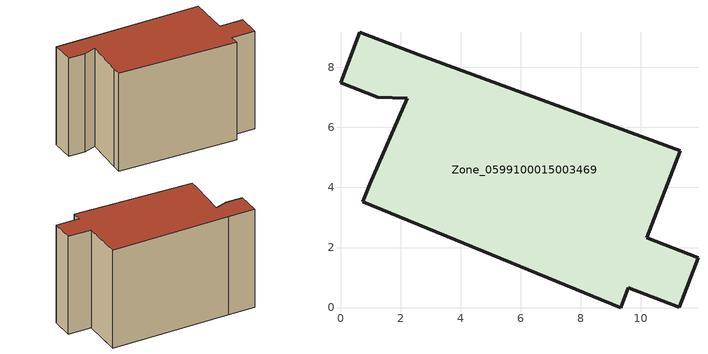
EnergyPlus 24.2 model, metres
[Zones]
Zone_0599100015003469
 floor ground (C_G): 1.24,7.01 0,7.48 0.64,9.16 2.6,8.42 11.31,5.23 10.2,2.32 11.9,1.67 11.27,0.01 9.57,0.66 9.33,0 0.74,3.52 0.97,4.11 2.23,6.97 z0.8
 wall outside (C_F): 0.74,3.52 9.33,0 9.57,0.66 11.27,0.01 11.9,1.67 10.2,2.32 11.31,5.23 2.6,8.42 0.64,9.16 0,7.48 1.24,7.01 2.23,6.97 0.97,4.11 0.74,3.52 z0.8:8.75
 roof outside (C_R): 10.2,2.32 11.31,5.23 2.6,8.42 0.64,9.16 0,7.48 1.24,7.01 2.23,6.97 0.97,4.11 0.74,3.52 9.33,0 9.57,0.66 11.27,0.01 11.9,1.67 z8.75
[BUILDING]
Pand.0599100015003469: North Axis=0; Terrain=City; Loads Convergence Tolerance Value=0.04; Temperature Convergence Tolerance Value=0.4; Solar Distribution=FullExterior; Maximum Number of Warmup Days=25; Minimum Number of Warmup Days=1
[Site:Location]
Rotterdam.The.Hague.AP_ZH_NLD Design_Conditions: Latitude=51.96; Longitude=4.45; Time Zone=1; Elevation=-4.5
[SITE:GROUNDTEMPERATURE:BUILDINGSURFACE]
18, 18, 18, 18, 18, 18, 18, 18, 18, 18, 18, 18
[MATERIAL] Thermal Absorptance=0.9; Solar Absorptance=0.7; Visible Absorptance=0.7
Name | Roughness | Thickness | Conductivity | Density | Specific Heat
G.TI.1965-1974 | MediumSmooth | 0.15 | 0.882353 | 540 | 1210
F.TI.1965-1974 | Rough | 0.3 | 0.697674 | 1920 | 840
R.TI.1965-1974 | MediumRough | 0.2 | 0.232558 | 1500 | 1000
[CONSTRUCTION]
C_G: G.TI.1965-1974
C_F: F.TI.1965-1974
C_R: R.TI.1965-1974
[ZONE]
Zone_0599100015003469: Type=1; Multiplier=1; Ceiling Height=Autocalculate; Volume=Autocalculate; Floor Area=autocalculate; Part of Total Floor Area=Yes
[ZONEINFILTRATION:DESIGNFLOWRATE]
Infil_Zone_0599100015003469: Zone or ZoneList or Space or SpaceList=Zone_0599100015003469; Schedule=AlwaysOn; Design Flow Rate Calculation Method=Flow/Area; Flow Rate per Floor Area=0.003; Constant Term Coefficient=1; Temperature Term Coefficient=0; Velocity Term Coefficient=0; Velocity Squared Term Coefficient=0
[HVACTEMPLATE:ZONE:IDEALLOADSAIRSYSTEM]
Zone_0599100015003469: Maximum Heating Supply Air Temperature=50; Minimum Cooling Supply Air Temperature=13; Maximum Heating Supply Air Humidity Ratio=0.0156; Minimum Cooling Supply Air Humidity Ratio=0.0077; Heating Limit=NoLimit; Cooling Limit=NoLimit; Dehumidification Control Type=ConstantSensibleHeatRatio; Cooling Sensible Heat Ratio=0.7; Dehumidification Setpoint=60; Humidification Control Type=None; Humidification Setpoint=30; Outdoor Air Method=None; Outdoor Air Flow Rate per Person=0.00944; Outdoor Air Flow Rate per Zone Floor Area=0; Outdoor Air Flow Rate per Zone=0; Demand Controlled Ventilation Type=None; Outdoor Air Economizer Type=NoEconomizer; Heat Recovery Type=None; Sensible Heat Recovery Effectiveness=0.7; Latent Heat Recovery Effectiveness=0.65
[ZONECONTROL:THERMOSTAT]
ThermostatControl_Zone_0599100015003469: Zone or ZoneList=Zone_0599100015003469; Control Type Schedule=DualSetpointControlType; Control 1=Thermostat_Zone_0599100015003469; Temperature Difference Between Cutout And Setpoint=0
[THERMOSTATSETPOINT:DUALSETPOINT]
Thermostat_Zone_0599100015003469: Heating Setpoint Temperature Schedule=HeatingSetpoint_Zone_0599100015003469; Cooling Setpoint Temperature Schedule=CoolingSetpoint_Zone_0599100015003469
[SCHEDULE:COMPACT]
HeatingSetpoint_Zone_0599100015003469: Through: 12/31, For: AllDays, Until: 24:00, 21
CoolingSetpoint_Zone_0599100015003469: Through: 12/31, For: AllDays, Until: 24:00, 24
DualSetpointControlType: Through: 12/31, For: AllDays, Until: 24:00, 4
AlwaysOn: Through: 12/31, For: AllDays, Until: 24:00, 1
